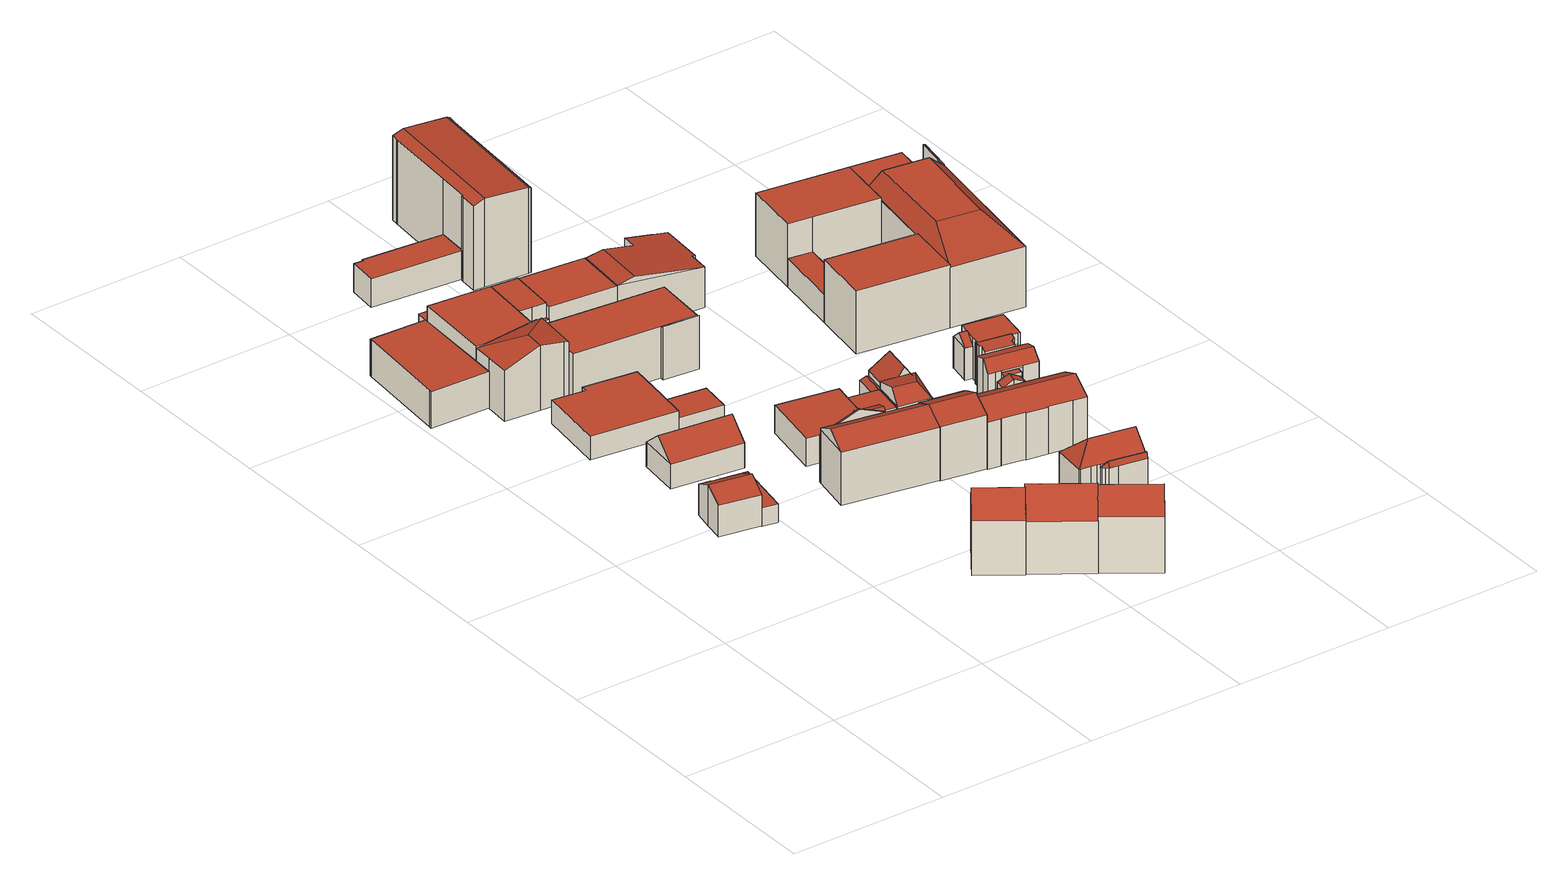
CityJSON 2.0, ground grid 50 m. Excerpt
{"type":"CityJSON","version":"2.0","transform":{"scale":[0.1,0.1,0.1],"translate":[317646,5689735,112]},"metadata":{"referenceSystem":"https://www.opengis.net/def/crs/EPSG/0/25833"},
"CityObjects":{
"building1":{"type":"Building","attributes":{"Dachtyp_tdc":"tdcGableRoof","Gemeindeschluessel":14713000,"Dachneigung":25.48,"QualitaetDacherkennung":71,"Geometrietyp2DReferenz":"3000","function":"31001_9998","roofType":"3100","measuredHeight":13.01},"geometry":[{"type":"MultiSurface","lod":"2","boundaries":[[[0,1,2,3]],[[1,4,5,2]],[[4,6,7,5]],[[6,8,9,7]],[[8,10,11,9]],[[10,12,13,11]],[[12,14,15,13]],[[14,16,17,15]],[[16,18,19,17]],[[18,20,21,19]],[[20,22,23,21]],[[22,24,25,23]],[[24,26,27,25]],[[26,0,3,27]],[[22,20,18,16,14]],[[14,12,10,8,6,4,1,0,26,24,22]],[[3,2,5,7,9,11,13,15,17,19,21,23,25,27]]],"semantics":{"surfaces":[{"type":"WallSurface"},{"type":"RoofSurface"},{"type":"GroundSurface"}],"values":[0,0,0,0,0,0,0,0,0,0,0,0,0,0,1,1,2]}}]},
"building2":{"type":"Building","attributes":{"Dachtyp_tdc":"tdcPolyFlatRoof","Gemeindeschluessel":14713000,"Dachneigung":0,"QualitaetDacherkennung":72,"Geometrietyp2DReferenz":"3000","function":"31001_9998","roofType":"1000","measuredHeight":5.73},"geometry":[{"type":"MultiSurface","lod":"2","boundaries":[[[28,29,30,31]],[[29,32,33,30]],[[32,34,35,33]],[[34,36,37,35]],[[36,38,39,37]],[[38,40,41,39]],[[40,28,31,41]],[[40,38,36,34,32,29,28]],[[31,30,33,35,37,39,41]]],"semantics":{"surfaces":[{"type":"WallSurface"},{"type":"RoofSurface"},{"type":"GroundSurface"}],"values":[0,0,0,0,0,0,0,1,2]}}]},
"building3":{"type":"Building","attributes":{"name":"Universitätsklinikum Leipzig","Dachtyp_tdc":"tdcPolyFlatRoof","Gemeindeschluessel":14713000,"Dachneigung":0,"QualitaetDacherkennung":64,"Geometrietyp2DReferenz":"3000","function":"31001_3051","roofType":"1000","measuredHeight":11.66},"geometry":[{"type":"MultiSurface","lod":"2","boundaries":[[[42,43,44,45]],[[43,46,47,44]],[[46,48,49,47]],[[48,50,51,49]],[[50,52,53,51]],[[52,54,55,53]],[[54,42,45,55]],[[54,52,50,48,46,43,42]],[[45,44,47,49,51,53,55]]],"semantics":{"surfaces":[{"type":"WallSurface"},{"type":"RoofSurface"},{"type":"GroundSurface"}],"values":[0,0,0,0,0,0,0,1,2]}}]},
"building4":{"type":"Building","attributes":{"Dachtyp_tdc":"tdcGableRoof","Gemeindeschluessel":14713000,"Dachneigung":38.7,"QualitaetDacherkennung":76,"Geometrietyp2DReferenz":"3000","function":"31001_9998","roofType":"3100","measuredHeight":13.41},"geometry":[{"type":"MultiSurface","lod":"2","boundaries":[[[56,57,58,59]],[[57,60,61,58]],[[60,62,63,61]],[[62,56,59,63]],[[60,57,64]],[[56,62,65]],[[57,56,65,64]],[[62,60,64,65]],[[59,58,61,63]]],"semantics":{"surfaces":[{"type":"WallSurface"},{"type":"RoofSurface"},{"type":"GroundSurface"}],"values":[0,0,0,0,0,0,1,1,2]}}]},
"building5":{"type":"Building","attributes":{"name":"Universitätsklinikum Leipzig","Dachtyp_tdc":"tdcPolyFlatRoof","Gemeindeschluessel":14713000,"Dachneigung":0,"QualitaetDacherkennung":96,"Geometrietyp2DReferenz":"3000","function":"31001_3051","roofType":"1000","measuredHeight":7.51},"geometry":[{"type":"MultiSurface","lod":"2","boundaries":[[[66,67,68,69]],[[67,70,71,68]],[[70,72,73,71]],[[72,74,75,73]],[[74,76,77,75]],[[76,78,79,77]],[[78,66,69,79]],[[78,76,74,72,70,67,66]],[[69,68,71,73,75,77,79]]],"semantics":{"surfaces":[{"type":"WallSurface"},{"type":"RoofSurface"},{"type":"GroundSurface"}],"values":[0,0,0,0,0,0,0,1,2]}}]},
"building6":{"type":"Building","attributes":{"Gemeindeschluessel":14713000,"Geometrietyp2DReferenz":"3000","function":"31001_9998","roofType":"9999"},"children":["building6-1","building6-2"]},
"building6-1":{"type":"BuildingPart","attributes":{"Dachtyp_tdc":"tdcPolyFlatRoof","Dachneigung":43.79,"QualitaetDacherkennung":41,"Geometrietyp2DReferenz":"3000","roofType":"2100","measuredHeight":19.01},"parents":["building6"],"geometry":[{"type":"MultiSurface","lod":"2","boundaries":[[[80,81,82,83,84]],[[81,85,86,82]],[[85,87,88,86]],[[87,89,90,88]],[[89,91,92,93,90]],[[89,87,85,81,80,91]],[[93,83,82,86,88,90]],[[84,92,91,80]],[[84,83,93,92]]],"semantics":{"surfaces":[{"type":"WallSurface"},{"type":"RoofSurface"},{"type":"GroundSurface"},{"type":"ClosureSurface"}],"values":[0,0,0,0,0,1,2,0,3]}}]},
"building6-2":{"type":"BuildingPart","attributes":{"Dachtyp_tdc":"tdcGableRoof","Dachneigung":44.35,"QualitaetDacherkennung":54,"Geometrietyp2DReferenz":"3000","roofType":"3100","measuredHeight":23.78},"parents":["building6"],"geometry":[{"type":"MultiSurface","lod":"2","boundaries":[[[94,95,96,97]],[[95,84,83,96]],[[92,98,99,93]],[[98,100,101,99]],[[100,102,103,101]],[[102,104,105,103]],[[104,106,107,105]],[[106,108,109,107]],[[108,94,97,109]],[[104,102,100,98]],[[98,92,84,95,94,108,106,104]],[[97,96,83,93,99,101,103,105,107,109]],[[92,93,83,84]]],"semantics":{"surfaces":[{"type":"WallSurface"},{"type":"RoofSurface"},{"type":"GroundSurface"},{"type":"ClosureSurface"}],"values":[0,0,0,0,0,0,0,0,0,1,1,2,3]}}]},
"building7":{"type":"Building","attributes":{"name":"Universitätsklinikum Leipzig","Gemeindeschluessel":14713000,"Geometrietyp2DReferenz":"3000","function":"31001_3051","roofType":"9999"},"children":["building7-1","building7-2","building7-3","building7-4"]},
"building7-1":{"type":"BuildingPart","attributes":{"Dachtyp_tdc":"tdcPolyFlatRoof","Dachneigung":0,"QualitaetDacherkennung":70,"Geometrietyp2DReferenz":"3000","roofType":"1000","measuredHeight":16.27},"parents":["building7"],"geometry":[{"type":"MultiSurface","lod":"2","boundaries":[[[110,111,112,113]],[[111,114,115,116,112]],[[117,118,119,120,121]],[[118,117,114,111,110]],[[113,112,116,120,119]],[[121,115,114,117]],[[121,120,116,115]],[[113,119,118,110]]],"semantics":{"surfaces":[{"type":"WallSurface"},{"type":"RoofSurface"},{"type":"GroundSurface"},{"type":"ClosureSurface"}],"values":[0,0,0,1,2,0,3,3]}}]},
"building7-2":{"type":"BuildingPart","attributes":{"Dachtyp_tdc":"tdcPolyFlatRoof","Dachneigung":0,"QualitaetDacherkennung":33,"Geometrietyp2DReferenz":"3000","roofType":"1000","measuredHeight":11.7},"parents":["building7"],"geometry":[{"type":"MultiSurface","lod":"2","boundaries":[[[115,122,123,116]],[[122,124,125,123]],[[124,121,120,125]],[[121,124,122,115]],[[116,123,125,120]],[[116,120,121,115]]],"semantics":{"surfaces":[{"type":"WallSurface"},{"type":"RoofSurface"},{"type":"GroundSurface"},{"type":"ClosureSurface"}],"values":[0,0,0,1,2,3]}}]},
"building7-3":{"type":"BuildingPart","attributes":{"Dachtyp_tdc":"tdcPolyFlatRoof","Dachneigung":0,"QualitaetDacherkennung":67,"Geometrietyp2DReferenz":"3000","roofType":"1000","measuredHeight":11.69},"parents":["building7"],"geometry":[{"type":"MultiSurface","lod":"2","boundaries":[[[126,50,127,128]],[[50,129,130,127]],[[129,131,132,130]],[[131,133,134,132]],[[133,135,136,134]],[[135,137,138,136]],[[135,133,131,129,50,126,137]],[[138,128,127,130,132,134,136]],[[128,138,137,126]]],"semantics":{"surfaces":[{"type":"WallSurface"},{"type":"RoofSurface"},{"type":"GroundSurface"},{"type":"ClosureSurface"}],"values":[0,0,0,0,0,0,1,2,3]}}]},
"building7-4":{"type":"BuildingPart","attributes":{"Dachtyp_tdc":"tdcPolyFlatRoof","Dachneigung":0,"QualitaetDacherkennung":65,"Geometrietyp2DReferenz":"3000","roofType":"1000","measuredHeight":16.38},"parents":["building7"],"geometry":[{"type":"MultiSurface","lod":"2","boundaries":[[[139,140,110,113,138,137]],[[141,142,143,119,118]],[[142,144,145,143]],[[144,146,126,128,145]],[[146,144,142,141,140,139]],[[138,113,119,143,145,128]],[[118,110,140,141]],[[118,119,113,110]],[[137,126,146,139]],[[137,138,128,126]]],"semantics":{"surfaces":[{"type":"WallSurface"},{"type":"RoofSurface"},{"type":"GroundSurface"},{"type":"ClosureSurface"}],"values":[0,0,0,0,1,2,0,3,0,3]}}]},
"building8":{"type":"Building","attributes":{"name":"Universitätsklinikum Leipzig","Dachtyp_tdc":"tdcPolyFlatRoof","Gemeindeschluessel":14713000,"Dachneigung":0,"QualitaetDacherkennung":81,"Geometrietyp2DReferenz":"3000","function":"31001_3051","roofType":"1000","measuredHeight":5.3},"geometry":[{"type":"MultiSurface","lod":"2","boundaries":[[[147,148,149,77]],[[148,150,151,149]],[[150,152,79,151]],[[152,147,77,79]],[[152,150,148,147]],[[77,149,151,79]]],"semantics":{"surfaces":[{"type":"WallSurface"},{"type":"RoofSurface"},{"type":"GroundSurface"}],"values":[0,0,0,0,1,2]}}]},
"building9":{"type":"Building","attributes":{"Dachtyp_tdc":"tdcFreeFormRoof","Gemeindeschluessel":14713000,"Dachneigung":44.62,"QualitaetDacherkennung":58,"Geometrietyp2DReferenz":"3000","function":"31001_9998","roofType":"5000","measuredHeight":24.04},"geometry":[{"type":"MultiSurface","lod":"2","boundaries":[[[153,154,155,156]],[[154,157,158,155]],[[157,159,160,158]],[[159,161,162,160]],[[161,163,164,162]],[[163,165,166,164]],[[165,153,156,166]],[[165,167,168,153]],[[167,163,161,159,157,154,168]],[[165,163,167]],[[154,153,168]],[[156,155,158,160,162,164,166]]],"semantics":{"surfaces":[{"type":"WallSurface"},{"type":"RoofSurface"},{"type":"GroundSurface"}],"values":[0,0,0,0,0,0,0,1,1,0,0,2]}}]},
"building10":{"type":"Building","attributes":{"name":"Universitätsklinikum Leipzig","Gemeindeschluessel":14713000,"Geometrietyp2DReferenz":"3000","function":"31001_3051","roofType":"9999"},"children":["building10-1","building10-2","building10-3"]},
"building10-1":{"type":"BuildingPart","attributes":{"Dachtyp_tdc":"tdcPolyFlatRoof","Dachneigung":37.59,"QualitaetDacherkennung":60,"Geometrietyp2DReferenz":"3000","roofType":"2100","measuredHeight":17.02},"parents":["building10"],"geometry":[{"type":"MultiSurface","lod":"2","boundaries":[[[169,170,171,172]],[[173,174,175,176]],[[174,169,172,175]],[[174,173,170,169]],[[172,171,176,175]],[[173,176,171,170]]],"semantics":{"surfaces":[{"type":"WallSurface"},{"type":"RoofSurface"},{"type":"GroundSurface"},{"type":"ClosureSurface"}],"values":[0,0,0,1,2,3]}}]},
"building10-2":{"type":"BuildingPart","attributes":{"Dachtyp_tdc":"tdcHipAndGableRoof","Dachneigung":22.31,"QualitaetDacherkennung":13,"Geometrietyp2DReferenz":"3000","roofType":"5000","measuredHeight":20.6},"parents":["building10"],"geometry":[{"type":"MultiSurface","lod":"2","boundaries":[[[177,178,179,180]],[[178,181,182,179]],[[181,183,145,182]],[[183,184,142,143,145]],[[185,186,187,188,189]],[[186,177,180,187]],[[190,191,184,183,192]],[[183,181,178,177,192]],[[177,186,185,190,192]],[[180,179,182,145,143,193,194,188,187]],[[195,142,184,191]],[[195,193,143,142]],[[196,195,191,190]],[[196,194,193,195]],[[189,196,190,185]],[[189,188,194,196]]],"semantics":{"surfaces":[{"type":"WallSurface"},{"type":"RoofSurface"},{"type":"GroundSurface"},{"type":"ClosureSurface"}],"values":[0,0,0,0,0,0,1,1,1,2,0,3,0,3,0,3]}}]},
"building10-3":{"type":"BuildingPart","attributes":{"Dachtyp_tdc":"tdcPolyFlatRoof","Dachneigung":0,"QualitaetDacherkennung":85,"Geometrietyp2DReferenz":"3000","roofType":"1000","measuredHeight":16.37},"parents":["building10"],"geometry":[{"type":"MultiSurface","lod":"2","boundaries":[[[142,197,198,143]],[[197,199,173,176,198]],[[200,201,202,171,170]],[[201,189,188,202]],[[189,201,200,199,197,142,195,196]],[[194,193,143,198,176,171,202,188]],[[193,194,196,195]],[[143,193,195,142]],[[170,173,199,200]],[[170,171,176,173]],[[194,188,189,196]]],"semantics":{"surfaces":[{"type":"WallSurface"},{"type":"RoofSurface"},{"type":"GroundSurface"},{"type":"ClosureSurface"}],"values":[0,0,0,0,1,2,3,3,0,3,3]}}]},
"building11":{"type":"Building","attributes":{"name":"Universitätsklinikum Leipzig","Gemeindeschluessel":14713000,"Geometrietyp2DReferenz":"3000","function":"31001_3051","roofType":"9999"},"children":["building11-1","building11-2","building11-3","building11-4","building11-5","building11-6"]},
"building11-1":{"type":"BuildingPart","attributes":{"Dachtyp_tdc":"tdcGableRoof","Dachneigung":24.49,"QualitaetDacherkennung":4,"Geometrietyp2DReferenz":"3000","roofType":"3100","measuredHeight":20.26},"parents":["building11"],"geometry":[{"type":"MultiSurface","lod":"2","boundaries":[[[203,204,205,206]],[[207,208,209,210]],[[211,203,206,212]],[[203,211,213,214,215,216]],[[217,218,219,220,221,216,215,222]],[[203,216,221,223,224,204]],[[207,218,217,225,208]],[[206,205,210,209,212]],[[210,205,204,207]],[[212,209,208,211]],[[220,223,221]],[[204,224,219,218,207]],[[219,224,223,220]],[[222,215,214]],[[208,225,213,211]],[[225,217,222,214,213]]],"semantics":{"surfaces":[{"type":"WallSurface"},{"type":"RoofSurface"},{"type":"GroundSurface"},{"type":"ClosureSurface"}],"values":[0,0,0,1,1,0,0,2,3,3,0,3,3,0,3,3]}}]},
"building11-2":{"type":"BuildingPart","attributes":{"Dachtyp_tdc":"tdcPolyFlatRoof","Dachneigung":0,"QualitaetDacherkennung":75,"Geometrietyp2DReferenz":"3000","roofType":"1000","measuredHeight":8.8},"parents":["building11"],"geometry":[{"type":"MultiSurface","lod":"2","boundaries":[[[226,227,228]],[[226,229,230,227]],[[229,231,232,230]],[[231,233,232]],[[234,235,236]],[[234,237,238,235]],[[237,239,240,238]],[[239,241,242,240]],[[241,243,244,242]],[[243,245,246,247,244]],[[243,241,239,237,234,231,229,226,245]],[[247,227,230,232,235,238,240,242,244]],[[228,246,245,226]],[[228,227,247,246]],[[236,233,231,234]],[[236,235,232,233]]],"semantics":{"surfaces":[{"type":"WallSurface"},{"type":"RoofSurface"},{"type":"GroundSurface"},{"type":"ClosureSurface"}],"values":[0,0,0,0,0,0,0,0,0,0,1,2,0,3,0,3]}}]},
"building11-3":{"type":"BuildingPart","attributes":{"Dachtyp_tdc":"tdcPolyFlatRoof","Dachneigung":0,"QualitaetDacherkennung":65,"Geometrietyp2DReferenz":"3000","roofType":"1000","measuredHeight":8},"parents":["building11"],"geometry":[{"type":"MultiSurface","lod":"2","boundaries":[[[248,236,235,249]],[[233,250,251,232]],[[250,233,236,248]],[[249,235,232,251]],[[232,235,236,233]],[[249,251,250,248]]],"semantics":{"surfaces":[{"type":"WallSurface"},{"type":"RoofSurface"},{"type":"GroundSurface"},{"type":"ClosureSurface"}],"values":[0,0,1,2,3,3]}}]},
"building11-4":{"type":"BuildingPart","attributes":{"Dachtyp_tdc":"tdcHipAndGableRoof","Dachneigung":18.15,"QualitaetDacherkennung":18,"Geometrietyp2DReferenz":"3000","roofType":"5000","measuredHeight":18.31},"parents":["building11"],"geometry":[{"type":"MultiSurface","lod":"2","boundaries":[[[224,252,253,205,204]],[[252,254,248,249,253]],[[255,251,250]],[[255,256,257,251]],[[256,258,218,207,210,257]],[[252,223,259]],[[223,220,260,261,259]],[[254,252,259,261,256,255]],[[256,261,260,258]],[[224,223,252]],[[205,253,249,251,257,210]],[[250,248,254,255]],[[250,251,249,248]],[[219,218,258]],[[204,205,210,207]],[[204,207,218,219,224]],[[219,258,260,220]],[[224,219,220,223]]],"semantics":{"surfaces":[{"type":"WallSurface"},{"type":"RoofSurface"},{"type":"GroundSurface"},{"type":"ClosureSurface"}],"values":[0,0,0,0,0,1,1,1,0,0,2,0,3,0,3,3,0,3]}}]},
"building11-5":{"type":"BuildingPart","attributes":{"Dachtyp_tdc":"tdcPolyFlatRoof","Dachneigung":0,"QualitaetDacherkennung":82,"Geometrietyp2DReferenz":"3000","roofType":"1000","measuredHeight":8.46},"parents":["building11"],"geometry":[{"type":"MultiSurface","lod":"2","boundaries":[[[246,262,244,247]],[[262,263,264,244]],[[263,265,266,264]],[[265,228,227,266]],[[228,265,263,262,246]],[[247,244,264,266,227]],[[247,227,228,246]]],"semantics":{"surfaces":[{"type":"WallSurface"},{"type":"RoofSurface"},{"type":"GroundSurface"},{"type":"ClosureSurface"}],"values":[0,0,0,0,1,2,3]}}]},
"building11-6":{"type":"BuildingPart","attributes":{"Dachtyp_tdc":"tdcGableRoof","Dachneigung":28.21,"QualitaetDacherkennung":71,"Geometrietyp2DReferenz":"3000","roofType":"3100","measuredHeight":20.48},"parents":["building11"],"geometry":[{"type":"MultiSurface","lod":"2","boundaries":[[[267,268,211,212,269]],[[225,270,271,209,208]],[[270,272,273,271]],[[272,274,275,273]],[[274,267,269,275]],[[274,276,277,267]],[[278,222,214,279,277,276,280,281]],[[225,217,278,281,270]],[[270,281,280,272]],[[272,280,276,274]],[[267,277,279,268]],[[269,212,209,271,273,275]],[[213,211,268]],[[208,209,212,211]],[[208,211,213,225]],[[217,222,278]],[[213,268,279,214]],[[225,213,214,222,217]]],"semantics":{"surfaces":[{"type":"WallSurface"},{"type":"RoofSurface"},{"type":"GroundSurface"},{"type":"ClosureSurface"}],"values":[0,0,0,0,0,1,1,0,0,0,0,2,0,3,3,0,0,3]}}]},
"building12":{"type":"Building","attributes":{"Dachtyp_tdc":"tdcGableRoof","Gemeindeschluessel":14713000,"Dachneigung":36.02,"QualitaetDacherkennung":50,"Geometrietyp2DReferenz":"3000","function":"31001_9998","roofType":"3100","measuredHeight":23.5},"geometry":[{"type":"MultiSurface","lod":"2","boundaries":[[[282,283,284,285]],[[283,286,287,284]],[[286,288,289,287]],[[288,290,291,289]],[[290,292,293,291]],[[292,294,295,293]],[[294,296,297,295]],[[296,298,299,297]],[[298,300,301,299]],[[300,282,285,301]],[[296,294,292,290,288,286,283,282]],[[282,300,298,296]],[[285,284,287,289,291,293,295,297,299,301]]],"semantics":{"surfaces":[{"type":"WallSurface"},{"type":"RoofSurface"},{"type":"GroundSurface"}],"values":[0,0,0,0,0,0,0,0,0,0,1,1,2]}}]},
"building13":{"type":"Building","attributes":{"name":"Universität Leipzig","Dachtyp_tdc":"tdcPolyFlatRoof","Gemeindeschluessel":14713000,"Dachneigung":0,"QualitaetDacherkennung":69,"Geometrietyp2DReferenz":"3000","function":"31001_3023","roofType":"1000","measuredHeight":9},"geometry":[{"type":"MultiSurface","lod":"2","boundaries":[[[302,303,304,305]],[[303,306,307,304]],[[306,308,309,307]],[[308,310,311,309]],[[310,312,313,311]],[[312,314,315,313]],[[314,316,317,315]],[[316,302,305,317]],[[316,314,312,310,308,306,303,302]],[[305,304,307,309,311,313,315,317]]],"semantics":{"surfaces":[{"type":"WallSurface"},{"type":"RoofSurface"},{"type":"GroundSurface"}],"values":[0,0,0,0,0,0,0,0,1,2]}}]},
"building14":{"type":"Building","attributes":{"name":"Universitätsklinikum Leipzig","Dachtyp_tdc":"tdcPolyFlatRoof","Gemeindeschluessel":14713000,"Dachneigung":0,"QualitaetDacherkennung":73,"Geometrietyp2DReferenz":"3000","function":"31001_3051","roofType":"1000","measuredHeight":15.65},"geometry":[{"type":"MultiSurface","lod":"2","boundaries":[[[318,319,123,320]],[[319,321,112,123]],[[321,322,323,112]],[[322,324,325,323]],[[324,326,327,325]],[[326,318,320,327]],[[326,324,322,321,319,318]],[[320,123,112,323,325,327]]],"semantics":{"surfaces":[{"type":"WallSurface"},{"type":"RoofSurface"},{"type":"GroundSurface"}],"values":[0,0,0,0,0,0,1,2]}}]},
"building15":{"type":"Building","attributes":{"Gemeindeschluessel":14713000,"Geometrietyp2DReferenz":"3000","function":"31001_9998","roofType":"9999"},"children":["building15-1","building15-2"]},
"building15-1":{"type":"BuildingPart","attributes":{"Dachtyp_tdc":"tdcPolyFlatRoof","Dachneigung":27.52,"QualitaetDacherkennung":33,"Geometrietyp2DReferenz":"3000","roofType":"2100","measuredHeight":17.76},"parents":["building15"],"geometry":[{"type":"MultiSurface","lod":"2","boundaries":[[[328,329,330,331]],[[332,333,334,335]],[[333,328,331,334]],[[333,332,329,328]],[[331,330,335,334]],[[332,335,330,329]]],"semantics":{"surfaces":[{"type":"WallSurface"},{"type":"RoofSurface"},{"type":"GroundSurface"},{"type":"ClosureSurface"}],"values":[0,0,0,1,2,3]}}]},
"building15-2":{"type":"BuildingPart","attributes":{"Dachtyp_tdc":"tdcGableRoof","Dachneigung":25.45,"QualitaetDacherkennung":90,"Geometrietyp2DReferenz":"3000","roofType":"3100","measuredHeight":20.47},"parents":["building15"],"geometry":[{"type":"MultiSurface","lod":"2","boundaries":[[[336,337,275,338]],[[337,339,273,275]],[[339,340,332,335,273]],[[341,342,343,330,329]],[[342,336,338,343]],[[342,344,345,346,336]],[[340,339,345,344,341]],[[337,346,345,339]],[[336,346,337]],[[341,344,342]],[[338,275,273,335,330,343]],[[329,332,340,341]],[[329,330,335,332]]],"semantics":{"surfaces":[{"type":"WallSurface"},{"type":"RoofSurface"},{"type":"GroundSurface"},{"type":"ClosureSurface"}],"values":[0,0,0,0,0,1,1,0,0,0,2,0,3]}}]},
"building16":{"type":"Building","attributes":{"Gemeindeschluessel":14713000,"Geometrietyp2DReferenz":"3000","function":"31001_9998","roofType":"9999"},"children":["building16-1","building16-2"]},
"building16-1":{"type":"BuildingPart","attributes":{"Dachtyp_tdc":"tdcHipAndGableRoof","Dachneigung":44.88,"QualitaetDacherkennung":45,"Geometrietyp2DReferenz":"3000","roofType":"5000","measuredHeight":21.92},"parents":["building16"],"geometry":[{"type":"MultiSurface","lod":"2","boundaries":[[[347,348,349,350]],[[348,351,352,353,349]],[[354,355,356,357,358]],[[355,359,360,356]],[[359,361,362,360]],[[361,363,364,362]],[[363,365,366,364]],[[365,367,368,366]],[[367,369,370,368]],[[369,347,350,370]],[[365,363,371]],[[363,361,359,355,354,351,348,371]],[[348,347,369,367,365,371]],[[350,349,353,357,356,360,362,364,366,368,370]],[[354,358,352,351]],[[358,357,353,352]]],"semantics":{"surfaces":[{"type":"WallSurface"},{"type":"RoofSurface"},{"type":"GroundSurface"},{"type":"ClosureSurface"}],"values":[0,0,0,0,0,0,0,0,0,0,1,1,1,2,0,3]}}]},
"building16-2":{"type":"BuildingPart","attributes":{"Dachtyp_tdc":"tdcFreeFormRoof","Dachneigung":68.93,"QualitaetDacherkennung":17,"Geometrietyp2DReferenz":"3000","roofType":"5000","measuredHeight":17.8},"parents":["building16"],"geometry":[{"type":"MultiSurface","lod":"2","boundaries":[[[352,372,373,353]],[[372,374,375,373]],[[374,376,377,375]],[[376,378,379,377]],[[378,380,381,379]],[[380,358,357,381]],[[382,352,358,383]],[[358,380,378,376,383]],[[376,374,372,382,383]],[[352,382,372]],[[353,373,375,377,379,381,357]],[[353,357,358,352]]],"semantics":{"surfaces":[{"type":"WallSurface"},{"type":"RoofSurface"},{"type":"GroundSurface"},{"type":"ClosureSurface"}],"values":[0,0,0,0,0,0,1,1,1,0,2,3]}}]},
"building17":{"type":"Building","attributes":{"Gemeindeschluessel":14713000,"Geometrietyp2DReferenz":"3000","function":"31001_9998","roofType":"9999"},"children":["building17-1","building17-2","building17-3"]},
"building17-1":{"type":"BuildingPart","attributes":{"Dachtyp_tdc":"tdcHipAndGableRoof","Dachneigung":16.2,"QualitaetDacherkennung":33,"Geometrietyp2DReferenz":"3000","roofType":"5000","measuredHeight":13.27},"parents":["building17"],"geometry":[{"type":"MultiSurface","lod":"2","boundaries":[[[384,385,386,387]],[[385,388,389,386]],[[388,390,391,389]],[[390,392,393,391]],[[392,394,395,393]],[[394,396,397,398,395]],[[399,400,390,401,402]],[[399,403,404,405,406,407,400]],[[392,390,400,407]],[[394,406,405,396]],[[392,407,406,394]],[[384,408,399,402,385]],[[385,402,401,388]],[[388,401,390]],[[398,387,386,389,391,393,395]],[[397,396,409]],[[387,398,397,410,384]],[[410,397,409]],[[399,408,403]],[[404,409,396,405]],[[408,384,410]],[[403,408,410,409,404]]],"semantics":{"surfaces":[{"type":"WallSurface"},{"type":"RoofSurface"},{"type":"GroundSurface"},{"type":"ClosureSurface"}],"values":[0,0,0,0,0,0,1,1,1,0,0,0,0,0,2,0,3,3,0,0,0,3]}}]},
"building17-2":{"type":"BuildingPart","attributes":{"Dachtyp_tdc":"tdcHipAndGableRoof","Dachneigung":53.42,"QualitaetDacherkennung":60,"Geometrietyp2DReferenz":"3000","roofType":"5000","measuredHeight":13.73},"parents":["building17"],"geometry":[{"type":"MultiSurface","lod":"2","boundaries":[[[411,412,413,414,415]],[[412,408,384,387,413]],[[412,411,416]],[[411,397,409,404,417,416]],[[408,412,416,417,403]],[[398,418,414,413,387]],[[411,415,419,418,398,397]],[[415,414,418,419]],[[410,384,408]],[[397,398,387,384,410]],[[403,417,404]],[[410,409,397]],[[408,403,404,409,410]]],"semantics":{"surfaces":[{"type":"WallSurface"},{"type":"RoofSurface"},{"type":"GroundSurface"},{"type":"ClosureSurface"}],"values":[0,0,1,1,1,2,0,3,0,3,0,3,3]}}]},
"building17-3":{"type":"BuildingPart","attributes":{"Dachtyp_tdc":"tdcGableRoof","Dachneigung":24.71,"QualitaetDacherkennung":16,"Geometrietyp2DReferenz":"3000","roofType":"3100","measuredHeight":5.82},"parents":["building17"],"geometry":[{"type":"MultiSurface","lod":"2","boundaries":[[[420,421,422,423]],[[421,415,414,422]],[[419,420,423,418]],[[415,421,424]],[[420,419,425]],[[421,420,425,424]],[[419,415,424,425]],[[423,422,414,418]],[[418,414,415,419]]],"semantics":{"surfaces":[{"type":"WallSurface"},{"type":"RoofSurface"},{"type":"GroundSurface"},{"type":"ClosureSurface"}],"values":[0,0,0,0,0,1,1,2,3]}}]},
"building18":{"type":"Building","attributes":{"Dachtyp_tdc":"tdcPolyFlatRoof","Gemeindeschluessel":14713000,"Dachneigung":8.52,"QualitaetDacherkennung":64,"Geometrietyp2DReferenz":"3000","function":"31001_9998","roofType":"2100","measuredHeight":5.41},"geometry":[{"type":"MultiSurface","lod":"2","boundaries":[[[426,427,428,429]],[[427,430,431,428]],[[430,432,433,431]],[[432,426,429,433]],[[432,430,427,426]],[[429,428,431,433]]],"semantics":{"surfaces":[{"type":"WallSurface"},{"type":"RoofSurface"},{"type":"GroundSurface"}],"values":[0,0,0,0,1,2]}}]},
"building19":{"type":"Building","attributes":{"name":"Universität Leipzig","Dachtyp_tdc":"tdcCutGableRoof","Gemeindeschluessel":14713000,"Dachneigung":3.27,"QualitaetDacherkennung":49,"Geometrietyp2DReferenz":"3000","function":"31001_3023","roofType":"9999","measuredHeight":28.11},"geometry":[{"type":"MultiSurface","lod":"2","boundaries":[[[434,435,436,437]],[[435,438,439,436]],[[438,440,441,439]],[[440,442,443,441]],[[442,444,445,443]],[[444,446,447,445]],[[446,448,449,447]],[[448,450,451,449]],[[450,452,453,451]],[[452,454,455,453]],[[454,456,457,455]],[[456,458,459,457]],[[458,460,461,459]],[[460,462,463,461]],[[462,464,465,463]],[[464,434,437,465]],[[442,440,438,435,434,464]],[[462,460,458,456,454,452,450,448,446,444]],[[464,462,444,442]],[[437,436,439,441,443,445,447,449,451,453,455,457,459,461,463,465]]],"semantics":{"surfaces":[{"type":"WallSurface"},{"type":"RoofSurface"},{"type":"GroundSurface"}],"values":[0,0,0,0,0,0,0,0,0,0,0,0,0,0,0,0,1,1,1,2]}}]},
"building20":{"type":"Building","attributes":{"Gemeindeschluessel":14713000,"Geometrietyp2DReferenz":"3000","function":"31001_9998","roofType":"9999"},"children":["building20-1","building20-2"]},
"building20-1":{"type":"BuildingPart","attributes":{"Dachtyp_tdc":"tdcGableRoof","Dachneigung":26.02,"QualitaetDacherkennung":82,"Geometrietyp2DReferenz":"3000","roofType":"3100","measuredHeight":18.5},"parents":["building20"],"geometry":[{"type":"MultiSurface","lod":"2","boundaries":[[[466,467,468,469]],[[467,470,471,468]],[[470,472,473,471]],[[472,474,475,473]],[[474,476,477,475]],[[476,478,479,477]],[[478,480,481,479]],[[480,482,343,481]],[[482,483,484,343]],[[483,485,331,484]],[[485,486,487,331]],[[486,488,487]],[[489,490,491,492]],[[490,493,494,491]],[[493,495,496,494]],[[495,497,498,496]],[[497,499,500,498]],[[499,466,469,500]],[[495,493,490,489,501,502,486,485,483]],[[483,482,480,478,476,474,472,470,467,466,499,497,495]],[[469,468,471,473,475,477,479,481,343,484,331,487,503,492,491,494,496,498,500]],[[502,488,486]],[[489,492,503,501]],[[501,503,487,488,502]]],"semantics":{"surfaces":[{"type":"WallSurface"},{"type":"RoofSurface"},{"type":"GroundSurface"},{"type":"ClosureSurface"}],"values":[0,0,0,0,0,0,0,0,0,0,0,0,0,0,0,0,0,0,1,1,2,0,3,3]}}]},
"building20-2":{"type":"BuildingPart","attributes":{"Dachtyp_tdc":"tdcGableRoof","Dachneigung":26.12,"QualitaetDacherkennung":63,"Geometrietyp2DReferenz":"3000","roofType":"3100","measuredHeight":16.69},"parents":["building20"],"geometry":[{"type":"MultiSurface","lod":"2","boundaries":[[[488,504,505,487]],[[504,506,507,505]],[[506,508,509,507]],[[508,489,492,509]],[[506,504,488,502,510]],[[510,489,508,506]],[[503,487,505,507,509,492]],[[501,489,510]],[[503,492,489,501]],[[502,501,510]],[[488,487,503,501,502]]],"semantics":{"surfaces":[{"type":"WallSurface"},{"type":"RoofSurface"},{"type":"GroundSurface"},{"type":"ClosureSurface"}],"values":[0,0,0,0,1,1,2,0,3,0,3]}}]},
"building21":{"type":"Building","attributes":{"name":"Universitätsklinikum Leipzig","Dachtyp_tdc":"tdcFreeFormRoof","Gemeindeschluessel":14713000,"Dachneigung":10.04,"QualitaetDacherkennung":17,"Geometrietyp2DReferenz":"3000","function":"31001_3051","roofType":"5000","measuredHeight":16.73},"geometry":[{"type":"MultiSurface","lod":"2","boundaries":[[[511,512,513,514]],[[512,515,516,513]],[[515,517,518,516]],[[517,519,520,518]],[[519,521,522,520]],[[521,523,524,522]],[[523,525,526,524]],[[525,527,528,526]],[[527,529,530,528]],[[529,511,514,530]],[[531,532,512,511]],[[527,525,523,521,519,517,515,532,531,529]],[[515,512,532]],[[511,529,531]],[[514,513,516,518,520,522,524,526,528,530]]],"semantics":{"surfaces":[{"type":"WallSurface"},{"type":"RoofSurface"},{"type":"GroundSurface"}],"values":[0,0,0,0,0,0,0,0,0,0,1,1,0,0,2]}}]},
"building22":{"type":"Building","attributes":{"Gemeindeschluessel":14713000,"Geometrietyp2DReferenz":"3000","function":"31001_9998","roofType":"9999"},"children":["building22-1","building22-2","building22-3","building22-4","building22-5"]},
"building22-1":{"type":"BuildingPart","attributes":{"Dachtyp_tdc":"tdcGableRoof","Dachneigung":39.91,"QualitaetDacherkennung":44,"Geometrietyp2DReferenz":"3000","roofType":"3100","measuredHeight":13.11},"parents":["building22"],"geometry":[{"type":"MultiSurface","lod":"2","boundaries":[[[533,534,535]],[[533,536,537,534]],[[536,538,539,537]],[[538,540,541,539]],[[540,542,543,541]],[[542,544,545,543]],[[544,546,547,545]],[[548,549,550,551]],[[549,552,553,550]],[[552,554,555,553]],[[554,556,557,555]],[[556,558,559,557]],[[558,560,559]],[[554,552,549,548,546,544,542,540]],[[540,538,536,533,558,556,554]],[[534,537,539,541,543,545,547,551,550,553,555,557,559]],[[533,535,560,558]],[[535,534,559,560]],[[551,547,546,548]]],"semantics":{"surfaces":[{"type":"WallSurface"},{"type":"RoofSurface"},{"type":"GroundSurface"},{"type":"ClosureSurface"}],"values":[0,0,0,0,0,0,0,0,0,0,0,0,0,1,1,2,0,3,3]}}]},
"building22-2":{"type":"BuildingPart","attributes":{"Dachtyp_tdc":"tdcPolyFlatRoof","Dachneigung":0,"QualitaetDacherkennung":9,"Geometrietyp2DReferenz":"3000","roofType":"1000","measuredHeight":9.67},"parents":["building22"],"geometry":[{"type":"MultiSurface","lod":"2","boundaries":[[[560,561,562,559]],[[561,563,564,562]],[[563,565,566,564]],[[565,567,568,566]],[[567,569,570,568]],[[569,535,534,570]],[[569,567,565,563,561,560,535]],[[559,562,564,566,568,570,534]],[[559,534,535,560]]],"semantics":{"surfaces":[{"type":"WallSurface"},{"type":"RoofSurface"},{"type":"GroundSurface"},{"type":"ClosureSurface"}],"values":[0,0,0,0,0,0,1,2,3]}}]},
"building22-3":{"type":"BuildingPart","attributes":{"Dachtyp_tdc":"tdcGableRoof","Dachneigung":11.78,"QualitaetDacherkennung":39,"Geometrietyp2DReferenz":"3000","roofType":"3100","measuredHeight":13.6},"parents":["building22"],"geometry":[{"type":"MultiSurface","lod":"2","boundaries":[[[571,572,573,574]],[[572,575,551,573]],[[575,548,551]],[[576,577,578,547,546]],[[577,579,580,578]],[[579,581,582,580]],[[581,583,584,585,582]],[[586,587,588,589,590]],[[587,591,592,588]],[[591,593,594,592]],[[593,571,574,594]],[[587,586,583,581]],[[581,579,577,576,575,572,571,593,591,587]],[[574,573,551,547,578,580,582,585,589,588,592,594]],[[546,548,575,576]],[[546,547,551,548]],[[586,590,584,583]],[[590,589,585,584]]],"semantics":{"surfaces":[{"type":"WallSurface"},{"type":"RoofSurface"},{"type":"GroundSurface"},{"type":"ClosureSurface"}],"values":[0,0,0,0,0,0,0,0,0,0,0,1,1,2,0,3,0,3]}}]},
"building22-4":{"type":"BuildingPart","attributes":{"Dachtyp_tdc":"tdcGableRoof","Dachneigung":40.1,"QualitaetDacherkennung":70,"Geometrietyp2DReferenz":"3000","roofType":"3100","measuredHeight":13.18},"parents":["building22"],"geometry":[{"type":"MultiSurface","lod":"2","boundaries":[[[595,596,597,598]],[[596,599,600,597]],[[599,601,602,600]],[[601,603,604,602]],[[605,595,598,606]],[[607,608,609,610,611,612]],[[601,613,610,609,614,603]],[[599,613,601]],[[596,611,610,613,599]],[[595,612,611,596]],[[605,607,612,595]],[[598,597,600,602,604,606]],[[606,604,603,605]],[[609,608,614]],[[614,608,607,605,603]]],"semantics":{"surfaces":[{"type":"WallSurface"},{"type":"RoofSurface"},{"type":"GroundSurface"},{"type":"ClosureSurface"}],"values":[0,0,0,0,0,1,1,0,0,0,0,2,3,0,3]}}]},
"building22-5":{"type":"BuildingPart","attributes":{"Dachtyp_tdc":"tdcPolyFlatRoof","Dachneigung":0,"QualitaetDacherkennung":40,"Geometrietyp2DReferenz":"3000","roofType":"1000","measuredHeight":13.05},"parents":["building22"],"geometry":[{"type":"MultiSurface","lod":"2","boundaries":[[[615,616,617,604,603]],[[616,618,619,617]],[[618,620,621,619]],[[620,622,623,621]],[[622,590,589,623]],[[584,624,625,585]],[[624,626,627,625]],[[626,628,629,627]],[[628,630,607,605,606,629]],[[630,628,626,624,584,590,622,620,618,616,615,614,608]],[[604,617,619,621,623,589,585,625,627,629,606]],[[585,589,590,584]],[[603,614,615]],[[608,607,630]],[[603,604,606,605]],[[603,605,607,608,614]]],"semantics":{"surfaces":[{"type":"WallSurface"},{"type":"RoofSurface"},{"type":"GroundSurface"},{"type":"ClosureSurface"}],"values":[0,0,0,0,0,0,0,0,0,1,2,3,0,0,3,3]}}]},
"building23":{"type":"Building","attributes":{"name":"Universitätsklinikum Leipzig","Gemeindeschluessel":14713000,"Geometrietyp2DReferenz":"3000","function":"31001_3051","roofType":"9999"},"children":["building23-1","building23-2","building23-3","building23-4","building23-5","building23-6"]},
"building23-1":{"type":"BuildingPart","attributes":{"Dachtyp_tdc":"tdcPolyFlatRoof","Dachneigung":2.78,"QualitaetDacherkennung":48,"Geometrietyp2DReferenz":"3000","roofType":"2100","measuredHeight":20.5},"parents":["building23"],"geometry":[{"type":"MultiSurface","lod":"2","boundaries":[[[631,632,633,634,635]],[[632,636,637,633]],[[636,638,639,637]],[[638,640,639]],[[638,636,632,631]],[[634,633,637,639]],[[635,640,638,631]],[[635,634,639,640]]],"semantics":{"surfaces":[{"type":"WallSurface"},{"type":"RoofSurface"},{"type":"GroundSurface"},{"type":"ClosureSurface"}],"values":[0,0,0,0,1,2,0,3]}}]},
"building23-2":{"type":"BuildingPart","attributes":{"Dachtyp_tdc":"tdcPolyFlatRoof","Dachneigung":0,"QualitaetDacherkennung":74,"Geometrietyp2DReferenz":"3000","roofType":"1000","measuredHeight":8.99},"parents":["building23"],"geometry":[{"type":"MultiSurface","lod":"2","boundaries":[[[641,642,643,644]],[[645,646,647,648]],[[646,645,642,641]],[[644,643,648,647]],[[648,643,642,645]],[[644,647,646,641]]],"semantics":{"surfaces":[{"type":"WallSurface"},{"type":"RoofSurface"},{"type":"GroundSurface"},{"type":"ClosureSurface"}],"values":[0,0,1,2,3,3]}}]},
"building23-3":{"type":"BuildingPart","attributes":{"Dachtyp_tdc":"tdcPolyFlatRoof","Dachneigung":0,"QualitaetDacherkennung":88,"Geometrietyp2DReferenz":"3000","roofType":"1000","measuredHeight":19.95},"parents":["building23"],"geometry":[{"type":"MultiSurface","lod":"2","boundaries":[[[649,650,651,652]],[[653,654,645,648,655,656,657]],[[658,649,652,643,642]],[[658,654,653,659,650,649]],[[652,651,660,655,648,643]],[[657,661,659,653]],[[660,651,650,659,661,662]],[[656,655,660,662]],[[656,662,661,657]],[[642,645,654,658]],[[642,643,648,645]]],"semantics":{"surfaces":[{"type":"WallSurface"},{"type":"RoofSurface"},{"type":"GroundSurface"},{"type":"ClosureSurface"}],"values":[0,0,0,1,2,0,3,3,3,0,3]}}]},
"building23-4":{"type":"BuildingPart","attributes":{"Dachtyp_tdc":"tdcPolyFlatRoof","Dachneigung":0,"QualitaetDacherkennung":69,"Geometrietyp2DReferenz":"3000","roofType":"1000","measuredHeight":19.98},"parents":["building23"],"geometry":[{"type":"MultiSurface","lod":"2","boundaries":[[[663,664,651,650]],[[663,665,666,667,668,664]],[[659,665,663,650]],[[651,664,668,660]],[[661,666,665,659]],[[662,660,668,667]],[[662,667,666,661]],[[651,660,662,661,659,650]]],"semantics":{"surfaces":[{"type":"WallSurface"},{"type":"RoofSurface"},{"type":"GroundSurface"},{"type":"ClosureSurface"}],"values":[0,0,1,2,0,3,3,3]}}]},
"building23-5":{"type":"BuildingPart","attributes":{"Dachtyp_tdc":"tdcCutTentRoof","Dachneigung":0.011,"QualitaetDacherkennung":37,"Geometrietyp2DReferenz":"3000","roofType":"9999","measuredHeight":24.78},"parents":["building23"],"geometry":[{"type":"MultiSurface","lod":"2","boundaries":[[[669,656,655,670]],[[667,635,634,668]],[[640,671,672,639]],[[671,673,674,672]],[[673,671,675,676]],[[661,657,677,673,676,678]],[[679,680,666,661,678,681]],[[671,679,681,675]],[[681,678,676,675]],[[667,666,680,635]],[[635,680,679,640]],[[640,679,671]],[[669,677,657,656]],[[674,670,655,660,668,634,639,672]],[[670,674,673,669]],[[655,656,662,660]],[[668,660,662,667]],[[639,634,635,640]],[[662,661,666,667]],[[677,669,673]],[[656,657,661,662]]],"semantics":{"surfaces":[{"type":"WallSurface"},{"type":"RoofSurface"},{"type":"GroundSurface"},{"type":"ClosureSurface"}],"values":[0,0,0,0,1,1,1,1,1,0,0,0,0,2,3,3,3,3,3,3,3]}}]},
"building23-6":{"type":"BuildingPart","attributes":{"Dachtyp_tdc":"tdcPolyFlatRoof","Dachneigung":0,"QualitaetDacherkennung":88,"Geometrietyp2DReferenz":"3000","roofType":"1000","measuredHeight":19.94},"parents":["building23"],"geometry":[{"type":"MultiSurface","lod":"2","boundaries":[[[682,683,684,674,673]],[[683,685,641,644,684]],[[686,687,677,669,670,647,646]],[[687,686,685,683,682]],[[674,684,644,647,670]],[[646,641,685,686]],[[646,647,644,641]],[[673,677,687,682]],[[673,674,670,669]],[[673,669,677]]],"semantics":{"surfaces":[{"type":"WallSurface"},{"type":"RoofSurface"},{"type":"GroundSurface"},{"type":"ClosureSurface"}],"values":[0,0,0,1,2,0,3,0,3,3]}}]}
},
"vertices":[
[326,995,163],[347,991,163],[347,991,64],[326,995,64],[382,985,163],[382,985,64],[393,983,163],[393,983,64],[396,982,163],[396,982,64],[406,980,163],[406,980,64],[411,979,163],[411,979,64],[400,918,194],[400,918,64],[387,856,163],[387,856,64],[258,880,163],[258,880,64],[259,883,165],[259,883,64],[270,942,194],[270,942,64],[282,1003,163],[282,1003,64],[317,997,163],[317,997,64],
[387,856,121],[411,979,121],[411,979,63],[387,856,63],[406,980,121],[406,980,63],[415,1026,121],[415,1026,63],[418,1042,121],[418,1042,63],[469,1033,121],[469,1033,63],[435,847,121],[435,847,63],
[5,1853,139],[6,1862,139],[6,1862,23],[5,1853,23],[34,2166,139],[34,2166,23],[35,2173,139],[35,2173,23],[215,2166,139],[215,2166,23],[198,1910,139],[198,1910,23],[194,1845,139],[194,1845,23],
[323,1299,137],[550,1271,137],[550,1271,59],[323,1299,59],[533,1135,138],[533,1135,59],[306,1164,138],[306,1164,59],[542,1203,194],[314,1232,194],
[222,1420,132],[250,1635,132],[250,1635,57],[222,1420,57],[354,1621,132],[354,1621,57],[357,1639,132],[357,1639,57],[525,1617,132],[525,1617,57],[508,1484,132],[508,1484,57],[494,1384,132],[494,1384,57],
[837,364,259],[846,376,245],[846,376,69],[837,364,69],[837,364,247],[870,359,245],[870,359,69],[890,345,245],[890,345,69],[894,342,245],[894,342,69],[886,330,259],[886,330,247],[886,330,69],
[770,411,247],[824,374,247],[824,374,69],[770,411,69],[847,275,307],[847,275,69],[808,220,241],[808,220,69],[689,304,242],[689,304,69],[727,358,307],[727,358,69],[750,390,272],[750,390,69],[766,414,247],[766,414,69],
[415,2140,185],[501,2132,185],[501,2132,22],[415,2140,22],[487,1982,185],[487,1982,139],[487,1982,22],[441,1987,185],[400,1991,185],[400,1991,22],[441,1987,22],[441,1987,139],
[486,1968,139],[486,1968,22],[440,1972,139],[440,1972,22],
[215,2158,139],[215,2166,22],[215,2158,22],[219,2202,139],[219,2202,22],[277,2197,139],[277,2197,22],[278,2200,139],[278,2200,22],[357,2192,139],[357,2192,22],[353,2146,139],[353,2146,22],
[353,2146,186],[415,2140,186],[400,1991,186],[391,1897,186],[391,1897,22],[198,1910,186],[198,1910,22],[215,2158,186],
[508,1484,110],[647,1466,110],[647,1466,57],[634,1366,110],[634,1366,57],[494,1384,110],
[808,220,237],[894,342,240],[894,342,71],[808,220,71],[898,339,240],[898,339,71],[907,333,240],[907,333,71],[922,323,240],[922,323,71],[1057,231,238],[1057,231,71],[970,107,237],[970,107,71],[1013,169,312],[851,282,312],
[663,1685,192],[664,1697,183],[664,1697,22],[663,1685,22],[778,1687,183],[777,1675,192],[777,1675,22],[778,1687,22],
[300,1755,228],[188,1765,182],[188,1765,22],[300,1755,22],[194,1845,181],[194,1845,22],[198,1910,181],[391,1897,208],[390,1746,212],[375,1748,215],[375,1748,22],[390,1746,22],[390,1746,186],[406,1892,211],[391,1893,209],[306,1818,228],[391,1893,22],[406,1892,22],[391,1893,186],[406,1892,186],
[794,1859,186],[794,1859,22],[778,1687,186],[664,1697,186],[387,1723,186],[387,1723,22],
[648,946,216],[766,923,216],[766,923,67],[648,946,67],[841,909,216],[840,903,216],[840,903,67],[841,909,67],[646,939,216],[646,939,67],[687,931,235],[700,929,241],[762,918,269],[763,924,269],[840,903,239],[841,909,239],[839,909,240],[834,910,242],[766,923,268],[836,904,241],[766,923,242],[766,923,240],[840,903,235],
[864,1042,155],[864,1042,67],[864,1042,151],[856,998,155],[856,998,67],[805,1007,155],[805,1007,67],[805,1007,147],[785,1011,155],[785,1011,67],[785,1011,147],[665,1033,155],[665,1033,67],[700,1224,155],[700,1224,67],[892,1190,155],[892,1190,67],[884,1145,155],[884,1145,67],[883,1145,155],[883,1145,151],[883,1145,67],
[776,960,147],[776,960,67],[796,957,147],[796,957,67],
[773,961,240],[773,961,67],[776,960,240],[796,957,240],[848,947,240],[848,947,67],[841,909,240],[790,928,250],[841,909,242],[843,918,250],
[884,1145,151],[981,1128,151],[981,1128,67],[963,1024,151],[963,1024,67],
[622,812,235],[646,939,235],[622,812,67],[937,885,235],[937,885,67],[936,884,235],[936,884,67],[914,759,235],[914,759,67],[926,825,271],[635,879,271],[840,903,241],[646,939,241],[936,884,242],[937,885,241],
[1014,170,307],[1057,231,259],[1057,231,72],[1014,170,72],[1099,201,259],[1099,201,72],[1179,144,259],[1179,144,72],[1192,135,259],[1192,135,72],[1204,127,259],[1204,127,72],[1193,112,271],[1193,112,72],[1161,66,307],[1161,66,72],[1116,1,250],[1116,1,72],[970,107,251],[970,107,72],
[545,2453,98],[262,2478,98],[262,2478,8],[545,2453,8],[271,2572,98],[271,2572,8],[301,2570,98],[301,2570,8],[302,2575,98],[302,2575,8],[558,2552,98],[558,2552,8],[550,2452,98],[550,2452,8],[547,2453,98],[547,2453,8],
[700,1948,179],[486,1968,179],[700,1948,22],[501,2132,179],[502,2138,179],[502,2138,22],[716,2119,179],[716,2119,22],[715,2113,179],[715,2113,22],
[1078,870,239],[1076,859,244],[1076,859,67],[1078,870,67],[967,878,244],[969,889,239],[969,889,67],[967,878,67],
[913,756,238],[914,759,238],[913,756,67],[936,884,245],[967,878,245],[1076,859,245],[1053,731,238],[1053,731,67],[1066,801,271],[926,826,271],[914,759,239],
[1307,438,228],[1296,380,287],[1296,380,68],[1307,438,68],[1284,318,237],[1284,318,227],[1284,318,68],[1149,343,237],[1140,345,237],[1140,345,68],[1149,343,68],[1149,343,227],[1123,348,237],[1123,348,68],[1091,353,237],[1091,353,68],[1086,354,237],[1086,354,68],[1108,475,227],[1108,475,68],[1168,465,227],[1168,465,68],[1229,453,228],[1229,453,68],[1155,405,287],
[1281,304,227],[1281,304,68],[1194,320,227],[1194,320,68],[1166,325,227],[1166,325,68],[1159,331,227],[1159,331,68],[1153,338,227],[1153,338,68],[1283,311,246],[1169,332,246],
[1089,1109,152],[1086,1096,152],[1086,1096,65],[1089,1109,65],[1079,1054,152],[1079,1054,65],[1070,1005,152],[1070,1005,65],[966,1023,152],[966,1023,65],[984,1127,152],[984,1127,65],[1009,1123,152],[1009,1123,137],[1009,1123,65],[1089,1109,176],[1045,1040,197],[1079,1054,163],[1086,1096,173],[1075,1111,176],[1037,1118,176],[1009,1123,176],[984,1127,176],[971,1054,197],[1089,1109,156],[1020,1121,152],[1071,1112,152],
[1031,1244,137],[1111,1235,156],[1111,1235,65],[1031,1244,65],[1031,1244,120],[1073,1206,202],[1056,1114,202],[1016,1160,65],[1016,1160,120],
[988,1165,114],[1002,1247,114],[1002,1247,65],[988,1165,65],[1022,1244,123],[1007,1161,123],
[1086,1096,122],[1108,1091,119],[1108,1091,68],[1086,1096,68],[1104,1049,118],[1104,1049,68],[1079,1054,122],[1079,1054,68],
[762,2801,273],[759,2773,273],[759,2773,5],[762,2801,5],[729,2434,273],[729,2434,5],[723,2374,273],[723,2374,5],[715,2374,278],[715,2374,5],[577,2387,286],[577,2387,5],[541,2390,272],[541,2390,5],[546,2445,272],[546,2445,5],[547,2453,272],[547,2453,5],[550,2452,273],[550,2452,5],[558,2552,273],[558,2552,5],[579,2789,273],[579,2789,5],[580,2795,273],[580,2795,5],[582,2817,273],[582,2817,5],[615,2814,286],[615,2814,5],[753,2802,278],[753,2802,5],
[1307,684,217],[1234,697,217],[1234,697,67],[1307,684,67],[1233,695,216],[1233,695,67],[1167,707,216],[1167,707,67],[1167,709,217],[1167,709,67],[1095,722,217],[1095,722,67],[1094,721,216],[1094,721,67],[1053,728,216],[1053,728,67],[1053,731,218],[1066,802,252],[1066,802,67],[1078,870,219],[1192,849,218],[1192,849,67],[1192,849,217],[1260,837,218],[1375,816,218],[1375,816,67],[1260,837,67],[1372,800,226],[1372,800,67],[1362,746,252],[1362,746,67],[1349,675,217],[1349,675,67],[1307,683,217],[1307,683,67],[1227,843,218],[1195,848,218],[1227,843,67],
[1198,882,217],[1198,882,67],[1233,876,234],[1233,876,67],[1266,870,218],[1266,870,67],[1227,843,234],
[700,1948,181],[715,2113,181],[715,2113,23],[700,1948,23],[865,2099,174],[865,2099,23],[869,2144,174],[869,2144,23],[951,2136,160],[951,2136,23],[959,2135,158],[959,2135,23],[1005,2131,150],[1005,2131,23],[993,1989,150],[993,1989,23],[983,1989,152],[983,1989,23],[977,1923,152],[977,1923,23],[756,1943,191],[771,2108,191],
[1291,991,165],[1291,991,63],[1291,991,160],[1275,994,165],[1275,994,63],[1253,998,165],[1253,998,63],[1260,1032,194],[1260,1032,63],[1266,1064,185],[1266,1064,63],[1267,1069,184],[1267,1069,63],[1291,1064,184],[1291,1064,63],[1388,1046,184],[1410,1042,184],[1410,1042,63],[1388,1046,63],[1417,1040,184],[1417,1040,63],[1410,1004,194],[1410,1004,63],[1404,971,165],[1404,971,63],[1357,979,165],[1357,979,63],[1357,979,160],
[1342,982,160],[1342,982,63],[1338,966,160],[1338,966,63],[1338,961,160],[1338,961,63],[1286,969,160],[1286,969,63],[1287,973,160],[1287,973,63],
[1381,1064,193],[1378,1048,190],[1378,1048,63],[1381,1064,63],[1388,1046,190],[1291,1064,190],[1295,1085,195],[1295,1085,63],[1291,1091,196],[1291,1091,63],[1294,1106,199],[1294,1106,63],[1294,1109,196],[1294,1109,193],[1294,1109,63],[1397,1090,196],[1396,1087,199],[1396,1087,63],[1397,1090,63],[1397,1090,193],[1393,1070,195],[1393,1070,63],[1384,1064,194],[1384,1064,63],
[1282,1146,164],[1283,1150,164],[1283,1150,63],[1282,1146,63],[1295,1212,164],[1295,1212,63],[1295,1216,164],[1295,1216,63],[1320,1211,164],[1320,1211,63],[1306,1141,164],[1306,1141,63],[1306,1141,165],[1313,1174,193],[1313,1176,195],[1289,1181,195],[1283,1150,169],[1282,1146,165],[1295,1212,167],[1313,1177,193],
[1320,1211,193],[1444,1189,193],[1444,1189,63],[1430,1111,193],[1430,1111,63],[1425,1085,193],[1425,1085,63],[1419,1086,193],[1419,1086,63],[1295,1112,193],[1295,1112,63],[1295,1115,193],[1295,1115,63],[1302,1120,193],[1302,1120,63],[1306,1141,193],
[1748,1883,219],[1763,1992,224],[1763,1992,19],[1748,1883,19],[1748,1883,210],[1768,1991,224],[1768,1991,19],[1753,1882,219],[1753,1882,19],[1753,1882,210],
[1196,1673,109],[1226,1882,109],[1226,1882,19],[1196,1673,19],[1302,1871,109],[1273,1662,109],[1273,1662,19],[1302,1871,19],
[1252,2065,219],[1537,2024,219],[1537,2024,19],[1252,2065,19],[1511,1841,219],[1302,1871,219],[1511,1841,19],[1511,1841,210],[1511,1841,214],[1226,1882,219],[1521,1915,219],[1521,1915,19],[1521,1915,215],[1521,1915,210],
[1697,2001,219],[1697,2001,19],[1682,1892,219],[1682,1892,215],[1682,1892,210],[1682,1892,19],
[1481,1632,210],[1481,1632,19],[1686,1416,210],[1686,1416,19],[1456,1449,210],[1456,1449,19],[1647,1570,267],[1512,1590,267],[1481,1632,212],[1552,1892,267],[1753,1882,216],[1748,1883,216],[1694,1871,267],
[1456,1449,219],[1170,1490,219],[1170,1490,19],[1196,1673,219],[1273,1662,219],[1481,1632,219]
]}
